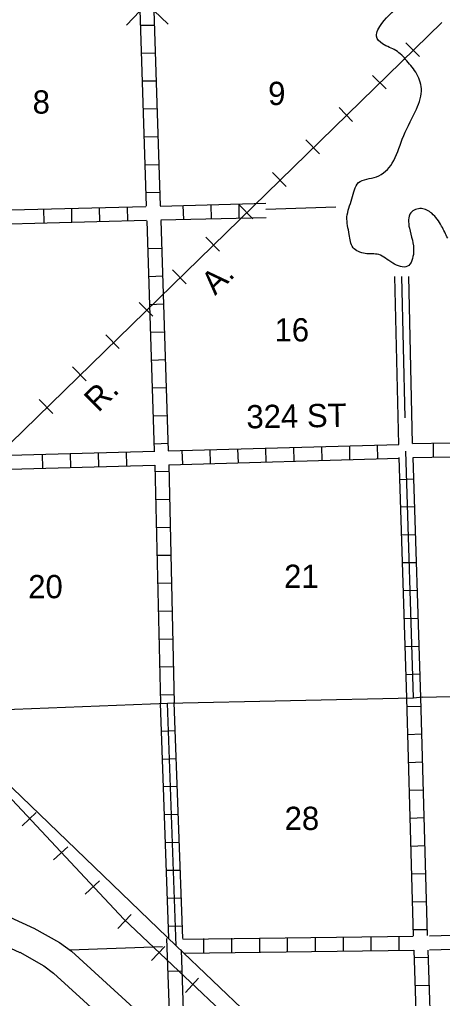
# Model space of a CAD drawing. Extents: x 2020499 to 2457378, y 15410235 to 15816321.
# Drawn here: x 2270187 to 2279276, y 15504874 to 15525927 of the extents above; entities that cross this region are included whole.
import ezdxf

# ---------------------------------------------------------------- set-up
doc = ezdxf.new("R2010")
doc.units = 0
for name, color, linetype in [('L10', 7, 'Continuous'), ('L13', 7, 'Continuous'), ('L14', 7, 'Continuous'), ('L15', 7, 'Continuous'), ('L18', 7, 'Continuous'), ('L2', 7, 'Continuous'), ('L30', 7, 'Continuous'), ('L4', 7, 'Continuous'), ('L5', 7, 'Continuous'), ('L8', 7, 'Continuous'), ('L9', 7, 'Continuous')]:
    doc.layers.add(name, color=color, linetype=linetype)

msp = doc.modelspace()

# ---------------------------------------------------------------- linework, layer by layer
at = {"layer": 'L10'}
for p, q in [((2278336, 15516786), (2278255, 15520398)), ((2278636, 15516812), (2278556, 15520398))]:
    msp.add_line(p, q, dxfattribs=at)
at = {"layer": 'L13'}
for p, q in [((2275481, 15521846), (2276982, 15521898)), ((2271266, 15505920), (2273260, 15505994))]:
    msp.add_line(p, q, dxfattribs=at)
at = {"layer": 'L15'}
for p, q in [((2278492, 15525430), (2278783, 15525129)), ((2277774, 15524727), (2278065, 15524437)), ((2277056, 15524036), (2277346, 15523735)), ((2276338, 15523339), (2276634, 15523038)), ((2275625, 15522637), (2275916, 15522336)), ((2274907, 15521940), (2275198, 15521644)), ((2274189, 15521248), (2274485, 15520947)), ((2273476, 15520546), (2273767, 15520245)), ((2272758, 15519843), (2273049, 15519548)), ((2272040, 15519146), (2272331, 15518856)), ((2271322, 15518455), (2271618, 15518154)), ((2270609, 15517753), (2270900, 15517452)), ((2270240, 15508586), (2270541, 15508871)), ((2270916, 15507852), (2271222, 15508138)), ((2271597, 15507118), (2271908, 15507404)), ((2272299, 15506379), (2272584, 15506680)), ((2273022, 15505693), (2273307, 15505994)), ((2273751, 15505001), (2274031, 15505313))]:
    msp.add_line(p, q, dxfattribs=at)
for points in [[(2266301, 15513169), (2267082, 15513988), (2279263, 15525863)], [(2279263, 15525863), (2267082, 15513988), (2266301, 15513169)], [(2269823, 15509368), (2272426, 15506580), (2275947, 15503253), (2276243, 15502952), (2276591, 15502609), (2281708, 15498311), (2286908, 15494056), (2288788, 15492276), (2291491, 15489668), (2294459, 15486737), (2295715, 15485470), (2296074, 15485180), (2296248, 15485021), (2296423, 15484810)], [(2269823, 15509368), (2272426, 15506580), (2275947, 15503253), (2276243, 15502952), (2276591, 15502609), (2281708, 15498311), (2286908, 15494056), (2288788, 15492276), (2291491, 15489668), (2294073, 15487112)]]:
    msp.add_lwpolyline(points, dxfattribs=at)
at = {"layer": 'L18'}
for p, q in [((2272774, 15526111), (2272484, 15525805)), ((2273075, 15526121), (2273381, 15525831))]:
    msp.add_line(p, q, dxfattribs=at)
at = {"layer": 'L2'}
for points in [[(2279390, 15521222), (2279258, 15521486), (2279047, 15521760), (2278825, 15521860), (2278598, 15521771), (2278566, 15521443), (2278656, 15520921), (2278524, 15520620), (2278207, 15520688), (2277906, 15520873), (2277616, 15520894), (2277357, 15521021), (2277273, 15521306), (2277225, 15521681), (2277331, 15522072), (2277473, 15522420), (2277859, 15522547), (2278197, 15522837), (2278413, 15523355), (2278693, 15523946), (2278825, 15524390), (2278725, 15524754), (2278513, 15525039), (2278276, 15525261), (2277991, 15525403), (2277859, 15525572), (2277890, 15525704), (2278307, 15526185), (2278598, 15526560), (2278709, 15527003), (2278598, 15527331), (2278482, 15527595), (2278434, 15527969), (2278635, 15528212), (2278598, 15528429), (2278017, 15528503), (2277489, 15528418), (2277130, 15528286), (2276866, 15528181), (2276597, 15528196), (2276333, 15527985), (2276063, 15527896), (2275942, 15528022), (2275889, 15528387), (2276021, 15528619), (2276391, 15528777), (2276407, 15529062), (2276438, 15529390), (2276639, 15529606), (2276882, 15529780), (2276924, 15530029), (2276708, 15530530), (2276422, 15530837), (2276174, 15530868), (2275757, 15530921), (2275298, 15531085), (2274907, 15531539), (2274701, 15531887), (2274506, 15532289), (2274432, 15532510), (2274501, 15532626), (2274680, 15532669), (2275018, 15532579), (2275509, 15532394), (2275942, 15532204), (2276243, 15531898), (2276607, 15531877), (2276956, 15531877), (2276993, 15531998)], [(2229949, 15519490), (2230266, 15519252), (2230794, 15518418), (2231343, 15516565), (2231676, 15513956), (2231744, 15511871), (2231760, 15511052), (2231634, 15510060), (2231549, 15509035), (2231475, 15508481), (2231523, 15507372), (2231649, 15506902), (2231834, 15506728), (2232843, 15506094), (2233972, 15505619), (2235382, 15505086), (2237383, 15504748), (2239242, 15504537), (2241301, 15504362), (2242235, 15504552), (2243809, 15504996), (2245282, 15505455), (2245974, 15505830), (2246882, 15506020), (2249347, 15506305), (2250250, 15506353), (2252331, 15506036), (2253851, 15505519), (2255541, 15505022), (2257515, 15504331), (2258714, 15503987), (2259474, 15503760), (2260351, 15503380), (2261459, 15502736), (2262251, 15501981), (2262605, 15501210), (2262500, 15499468), (2262373, 15498718), (2261681, 15497947), (2260842, 15496997), (2260224, 15495972), (2259384, 15494668), (2258814, 15493628), (2258508, 15493063), (2258165, 15492561), (2257674, 15491743), (2256993, 15490481), (2256502, 15488913), (2256407, 15488063), (2256359, 15487144), (2256391, 15485919), (2256602, 15484821), (2256824, 15483928), (2257209, 15483036), (2257684, 15482102), (2258482, 15481220), (2259210, 15480438), (2259802, 15479731), (2260298, 15479118), (2261343, 15477534), (2262014, 15476462), (2263065, 15475037), (2263899, 15474018), (2264949, 15472951), (2266364, 15472001), (2267758, 15471446), (2269443, 15470860), (2271032, 15470264), (2272874, 15469218), (2274300, 15468109), (2275657, 15466768), (2276692, 15465295), (2277584, 15463479), (2278075, 15461488), (2278265, 15459777), (2278413, 15457386), (2278730, 15455738), (2279432, 15453536), (2280150, 15451921), (2280657, 15451012), (2281724, 15450168), (2283133, 15449180), (2284997, 15448077), (2286058, 15447829), (2286893, 15447802), (2289247, 15448050), (2290198, 15448362), (2291834, 15449270), (2293255, 15450770), (2293888, 15451445), (2295683, 15452956), (2296771, 15453462), (2298297, 15453880), (2299796, 15454170), (2301417, 15454096), (2303730, 15453436), (2305467, 15452480)]]:
    msp.add_spline(points, degree=3, dxfattribs=at)
at = {"layer": 'L4'}
for p, q in [((2273365, 15511226), (2278656, 15511337)), ((2278656, 15511337), (2278851, 15511364)), ((2278851, 15511353), (2283957, 15511480)), ((2268450, 15511031), (2273365, 15511226))]:
    msp.add_line(p, q, dxfattribs=at)
for points in [[(2268191, 15510920), (2269189, 15510170), (2270034, 15509394), (2273550, 15506004)], [(2273550, 15506004), (2277457, 15502277), (2279010, 15500951)]]:
    msp.add_lwpolyline(points, dxfattribs=at)
at = {"layer": 'L5'}
for p, q in [((2269115, 15507013), (2270506, 15506378)), ((2268867, 15506464), (2270194, 15505865))]:
    msp.add_line(p, q, dxfattribs=at)
for points in [[(2270493, 15506385), (2271042, 15506078), (2271301, 15505888), (2273138, 15504214)], [(2270192, 15505872), (2270710, 15505577), (2270916, 15505418), (2273175, 15503358)]]:
    msp.add_lwpolyline(points, dxfattribs=at)
at = {"layer": 'L8'}
for p, q in [((2272774, 15526137), (2272906, 15521913)), ((2273075, 15526121), (2273207, 15521918)), ((2272790, 15525805), (2273091, 15525810)), ((2272806, 15525203), (2273107, 15525213)), ((2272822, 15524606), (2273123, 15524611)), ((2272843, 15524004), (2273138, 15524015)), ((2272864, 15523402), (2273165, 15523413)), ((2272880, 15522806), (2273181, 15522811)), ((2272901, 15522204), (2273197, 15522214)), ((2267932, 15521781), (2272901, 15521903)), ((2270699, 15521855), (2270710, 15521554)), ((2271301, 15521871), (2271306, 15521570)), ((2271898, 15521876), (2271908, 15521581)), ((2272500, 15521897), (2272505, 15521596)), ((2273207, 15521913), (2275477, 15521977)), ((2273698, 15521929), (2273709, 15521628)), ((2274300, 15521945), (2274305, 15521644)), ((2274897, 15521961), (2274897, 15521660)), ((2273223, 15521623), (2275486, 15521673)), ((2267932, 15521480), (2272917, 15521612)), ((2272922, 15521596), (2272980, 15519785)), ((2273223, 15521602), (2273281, 15519801)), ((2272943, 15521005), (2273239, 15521010)), ((2272964, 15520403), (2273265, 15520414)), ((2272980, 15519801), (2273281, 15519812)), ((2272980, 15519785), (2273080, 15516654)), ((2273281, 15519801), (2273381, 15516654)), ((2273001, 15519205), (2273297, 15519210)), ((2273022, 15518603), (2273323, 15518613)), ((2273038, 15518006), (2273339, 15518011)), ((2273059, 15517404), (2273355, 15517415)), ((2273080, 15516802), (2273381, 15516813)), ((2279084, 15516522), (2279084, 15516818)), ((2268043, 15516501), (2273091, 15516644)), ((2271290, 15516295), (2271280, 15516596)), ((2271892, 15516311), (2271882, 15516612)), ((2272489, 15516327), (2272484, 15516628)), ((2273381, 15516654), (2278336, 15516786)), ((2273693, 15516364), (2273682, 15516660)), ((2274289, 15516380), (2274284, 15516681)), ((2274891, 15516396), (2274881, 15516696)), ((2275488, 15516411), (2275483, 15516712)), ((2276090, 15516427), (2276085, 15516728)), ((2276692, 15516443), (2276681, 15516744)), ((2277288, 15516464), (2277283, 15516760)), ((2277890, 15516480), (2277880, 15516781)), ((2278656, 15511337), (2278492, 15516644)), ((2270689, 15516279), (2270683, 15516580)), ((2273392, 15516353), (2278349, 15516496)), ((2278508, 15511337), (2278349, 15516506)), ((2278809, 15511348), (2278650, 15516511)), ((2267901, 15516195), (2273091, 15516343)), ((2273091, 15516343), (2273218, 15511226)), ((2273101, 15516205), (2273397, 15516211)), ((2273392, 15516353), (2273513, 15511226)), ((2278355, 15516036), (2278656, 15516052)), ((2273117, 15515604), (2273413, 15515614)), ((2278381, 15515445), (2278682, 15515456)), ((2273123, 15515002), (2273424, 15515012)), ((2278397, 15514843), (2278698, 15514854)), ((2273138, 15514405), (2273439, 15514410)), ((2278413, 15514247), (2278714, 15514252)), ((2273160, 15513803), (2273455, 15513814)), ((2278434, 15513645), (2278730, 15513655)), ((2273165, 15513201), (2273466, 15513212)), ((2278455, 15513043), (2278756, 15513053)), ((2273181, 15512604), (2273482, 15512610)), ((2278476, 15512446), (2278772, 15512451)), ((2273197, 15512003), (2273497, 15512013)), ((2278492, 15511844), (2278788, 15511855)), ((2273207, 15511406), (2273508, 15511411)), ((2278656, 15506221), (2278508, 15511327)), ((2278957, 15506226), (2278809, 15511348)), ((2273392, 15506168), (2273218, 15511221)), ((2273550, 15506004), (2273365, 15511226)), ((2273693, 15506163), (2273513, 15511237)), ((2278814, 15511152), (2278513, 15511147)), ((2273239, 15510619), (2273540, 15510635)), ((2278830, 15510556), (2278534, 15510545)), ((2273260, 15510022), (2273556, 15510038)), ((2278851, 15509954), (2278550, 15509943)), ((2273281, 15509431), (2273582, 15509436)), ((2278867, 15509352), (2278566, 15509347)), ((2273297, 15508829), (2273598, 15508834)), ((2278883, 15508755), (2278582, 15508745)), ((2273323, 15508227), (2273624, 15508238)), ((2278899, 15508153), (2278598, 15508143)), ((2273339, 15507631), (2273640, 15507636)), ((2278925, 15507551), (2278624, 15507546)), ((2273365, 15507029), (2273666, 15507039)), ((2278941, 15506955), (2278640, 15506944)), ((2273381, 15506427), (2273682, 15506437)), ((2278957, 15506353), (2278656, 15506348)), ((2278999, 15506221), (2283941, 15506353)), ((2273450, 15503370), (2273355, 15506163)), ((2273693, 15506152), (2278651, 15506210)), ((2274147, 15505862), (2274147, 15506163)), ((2274749, 15505872), (2274749, 15506168)), ((2275351, 15505872), (2275351, 15506168)), ((2275947, 15505878), (2275947, 15506179)), ((2276549, 15505888), (2276549, 15506189)), ((2277151, 15505893), (2277151, 15506194)), ((2277748, 15505904), (2277748, 15506205)), ((2278350, 15505904), (2278350, 15506205)), ((2273751, 15503385), (2273666, 15505920)), ((2273725, 15505851), (2278656, 15505909)), ((2278999, 15505920), (2283946, 15506052)), ((2278973, 15505756), (2278672, 15505746)), ((2273682, 15505461), (2273381, 15505455)), ((2278999, 15505154), (2278698, 15505144))]:
    msp.add_line(p, q, dxfattribs=at)
for points in [[(2278636, 15516812), (2282684, 15516881), (2283936, 15516870)], [(2278650, 15516511), (2282684, 15516580), (2283640, 15516570)], [(2278825, 15501110), (2278672, 15505909)], [(2279147, 15500904), (2279126, 15501210), (2278973, 15505909)]]:
    msp.add_lwpolyline(points, dxfattribs=at)
at = {"layer": 'L9'}
msp.add_line((2278473, 15517361), (2278405, 15520401), dxfattribs=at)

# ---------------------------------------------------------------- texts
at = {"layer": 'L14'}
for s, p in [('9', (2275530, 15524089)), ('8', (2270467, 15523904)), ('16', (2275667, 15519004)), ('21', (2275873, 15513703)), ('20', (2270372, 15513481)), ('28', (2275884, 15508497))]:
    msp.add_text(s, height=500, rotation=359.9999, dxfattribs=at).set_placement(p)
at = {"layer": 'L15'}
for s, p in [('A.', (2274390, 15519981)), ('R.', (2271877, 15517462))]:
    msp.add_text(s, height=500, rotation=44.3968, dxfattribs=at).set_placement(p)
at = {"layer": 'L30'}
msp.add_text('324 ST', height=500, rotation=1, dxfattribs=at).set_placement((2275066, 15517133))

doc.saveas('drawing.dxf')
